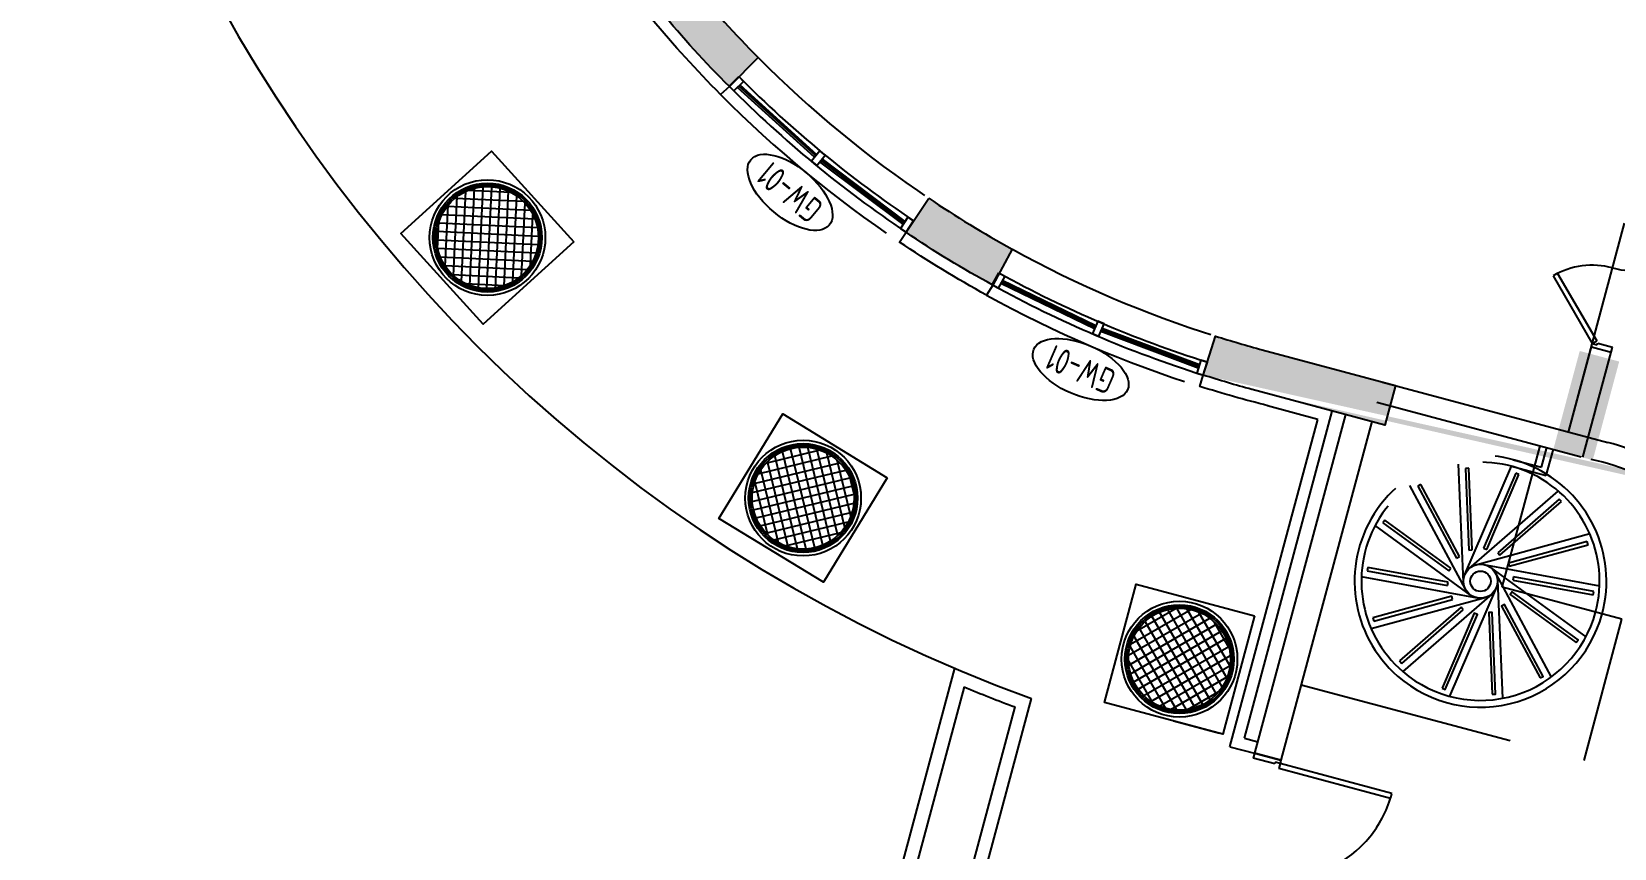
# Model space of a CAD drawing. Header units: inches. Extents: x 6322 to 85903, y -36042 to 7673.
# Drawn here: x 65813.7 to 66278.6, y 2204.1 to 2444.2 of the extents above; entities that cross this region are included whole.
import ezdxf
from ezdxf.enums import TextEntityAlignment as Align

# ---------------------------------------------------------------- set-up
doc = ezdxf.new("R2010")
doc.units = ezdxf.units.IN
doc.header["$LTSCALE"] = 10
doc.linetypes.add('Amconstr', pattern=[9999, 9999, 0])
doc.linetypes.add('HIDDEN', pattern=[9.524999999999995, 6.349999999999998, -3.174999999999998])
for name, color, linetype in [('06--LINE-1', 9, 'Continuous'), ('06--LINE-1 HID', 2, 'HIDDEN'), ('06--LINE-2', 2, 'Continuous'), ('08--WINREF', 7, 'Continuous'), ('08--WINREF-1', 1, 'Continuous'), ('E--CONCRETE-1', 6, 'Continuous'), ('E--CONCRETE-SHADE', 253, 'Continuous'), ('F--BLOCKWALL-3', 4, 'Continuous'), ('H--CLADDING-1', 1, 'Continuous'), ('HATCH', 251, 'Continuous'), ('L--DOORS-1', 1, 'Continuous'), ('L--WINDOW-0', 8, 'Continuous'), ('L--WINDOW-2', 2, 'Continuous'), ('M--HANDRAIL', 9, 'Continuous'), ('M--STAIR', 2, 'Continuous'), ('M--STAIR IDD', 1, 'HIDDEN'), ('M--TILING-1', 8, 'Continuous'), ('N--FIXTURE-2', 2, 'Continuous'), ('WALL', 4, 'Continuous')]:
    doc.layers.add(name, color=color, linetype=linetype)
doc.styles.add('ISO', font='isocp2.shx', dxfattribs={"width": 0.8})

# ---------------------------------------------------------------- blocks, each defined once
blk = doc.blocks.new('A$C3A546823')
at = {"layer": 'L--DOORS-1'}
for p, q in [((-6.608781404793262e-06, 34.00001030883868), (-6.608781404793262e-06, 42.00001030880958)), ((1.499993391218595, 42.00001030880958), (-6.608781404793262e-06, 42.00001030880958)), ((1.499993391218595, 35.50001030883868), (1.499993391218595, 42.00001030880958)), ((35.9999933912186, 42.00001030880958), (34.4999933912186, 42.00001030880958)), ((34.4999933912186, 35.50001030883868), (34.4999933912186, 42.00001030880958)), ((35.9999933912186, 34.00001030883868), (35.9999933912186, 42.00001030880958)), ((0.9999933912185952, 34.00001030883868), (-6.608781404793262e-06, 34.00001030883868)), ((0.9999933912185952, 34.00001030883868), (0.9999933912185952, 35.50001030883868)), ((1.499993391218595, 35.50001030883868), (0.9999933912185952, 35.50001030883868)), ((34.9999933912186, 35.50001030883868), (34.4999933912186, 35.50001030883868)), ((34.9999933912186, 34.00001030883868), (34.9999933912186, 35.50001030883868)), ((35.9999933912186, 34.00001030883868), (34.9999933912186, 34.00001030883868))]:
    blk.add_line(p, q, dxfattribs=at)
for points in [[(34.9999933912186, 1.030883868224919e-05), (34.9999933912186, 34.00001030883868), (33.4999933912186, 34.00001030883868)], [(33.4999933912186, 0.03311466026934795), (33.4999933912186, 34.00001030883868)]]:
    blk.add_lwpolyline(points, dxfattribs=at)
at = {"layer": 'L--DOORS-1', "color": 8, "linetype": 'HIDDEN'}
blk.add_arc((34.9999933912186, 34.00001030883868), 34, 180, 270, dxfattribs=at)
blk = doc.blocks.new('DD48 S')
for p, q in [((0, 0), (1, 0)), ((0, 0), (0, -6)), ((1, 0), (1.000000000000025, -1.5)), ((47, 0), (47, -1.5)), ((47, 0), (48, 0)), ((48, 0), (48, -6)), ((1.000000000000025, -1.5), (1.5, -1.5)), ((1.500000000000025, -1.5), (1.5, -6)), ((46.5, -1.5), (46.5, -6)), ((46.5, -1.5), (47, -1.5)), ((0, -6), (1.500000000000025, -6)), ((46.50000000000003, -6), (48, -6))]:
    blk.add_line(p, q)
for points in [[(17.2634559672906, 16.26345596729059), (1, 0), (2.06066017177982, -1.06066017177982)], [(18.28949253889732, 15.16817219533764), (2.06066017177982, -1.06066017177982)], [(30.73654403270941, -16.26345596729059), (47, 0), (48.06066017177982, -1.060660171779821)], [(31.83182780466236, -17.28949253889731), (48.06066017177982, -1.060660171779821)]]:
    blk.add_lwpolyline(points)
at = {"color": 8, "linetype": 'HIDDEN'}
for centre, start, end in [((1, 0), 0, 44.99999999999999), ((47, 0), 180, 228.7393352315226)]:
    blk.add_arc(centre, 23, start, end, dxfattribs=at)
blk = doc.blocks.new('COL30')
at = {"layer": 'E--CONCRETE-SHADE'}
h = blk.add_hatch(dxfattribs=at)
h.set_pattern_fill('ANSI37', color=256, scale=20)
h.set_pattern_definition([(45, (0, 0), (-1.767766952966368, 1.767766952966368), []), (135, (0, 0), (-1.767766952966368, -1.767766952966368), [])])
edge = h.paths.add_edge_path()
edge.add_arc((-9e-16, 0), 15, 0, 360)
at = {"layer": '06--LINE-1', "linetype": 'ByBlock'}
for radius in [17, 16, 15.5]:
    blk.add_circle((0, 0), radius, dxfattribs=at)
at = {"layer": '06--LINE-2'}
blk.add_lwpolyline([(-18, 18), (18, 18), (18, -18), (-18, -18)], close=True, dxfattribs=at)
at = {"layer": 'E--CONCRETE-1'}
blk.add_circle((0, 0), 15, dxfattribs=at)
blk = doc.blocks.new('CUR-WALL')
at = {"layer": '08--WINREF-1'}
blk.add_ellipse((0, 0), major_axis=(499.9999899999512, 0), ratio=0.5000000000000001, dxfattribs=at)
at = {"layer": '08--WINREF', "style": 'ISO', "width": 0.8}
blk.add_attdef('CUR-WALL', text='', height=249.9999949999756, dxfattribs=at).set_placement((0, -1.81899e-11), align=Align.MIDDLE)
blk = doc.blocks.new('A$C2b783d29')
at = {"layer": 'HATCH'}
h = blk.add_hatch(dxfattribs=at)
h.set_pattern_fill('ANSI31', color=256)
h.set_pattern_definition([(45, (-635246.3664659212, 172387.9338582636), (-0.0883883476483184, 0.0883883476483185), [])])
h.paths.add_polyline_path([(246.4999999987194, 1665.179221980623), (246.4999999987194, 1695.179221980623), (258.4999999987194, 1695.179221980623), (258.4999999987194, 1665.179221980623)])
h.paths.add_polyline_path([(246.4999999987194, 1459.679233626521), (246.4999999987194, 1489.679233626521), (258.4999999987194, 1489.679233626521), (258.4999999987194, 1459.679233626521)])
h.paths.add_polyline_path([(246.4999999982538, 1330.84588837545), (246.4999999982538, 1360.84588837545), (258.4999999982538, 1360.84588837545), (258.4999999982538, 1330.84588837545)])
h.paths.add_polyline_path([(246.4999999982538, 719.5125551765959), (246.4999999982538, 749.5125551765959), (258.4999999982538, 749.5125551765959), (258.4999999982538, 719.5125551765959)])
h.paths.add_polyline_path([(246.499999998603, 385.1792219791096), (246.499999998603, 415.1792219791096), (258.499999998603, 415.1792219791096), (258.499999998603, 385.1792219791096)])
edge = h.paths.add_edge_path()
edge.add_arc((693.9840206651716, 1040.179221983621), 1194.0000002085, 359.4241533257825, 360.0000000001298)
edge.add_arc((693.9840252458816, 1040.179222000676), 1193.99999562779, 359.9999999993115, 360.5758466758764)
edge.add_line((1887.923717843252, 1052.179221986415), (1895.924119214644, 1052.179221986415))
edge.add_arc((693.9840163842309, 1040.179221960105), 1202.00000448944, 9.059135663846973e-10, 0.5720139556261188, ccw=False)
edge.add_arc((2988.069462871295, 1034.179221982718), 1092.101924100083, 179.6852158221479, 180.314784177852)
edge.add_line((1895.984020873671, 1028.179221986327), (1887.923717843485, 1028.179221986327))
edge = h.paths.add_edge_path()
edge.add_line((1869.026823618915, 1252.099989523325), (1876.899807221955, 1253.51989416359))
edge.add_arc((693.9840204960201, 1040.179221920465), 1202.000000382107, 9.574124062575777, 10.223481627713284, ccw=False)
edge.add_arc((693.9840260014171, 1040.179222818493), 1201.99999480403, 9.055294267303395, 9.57412406401329, ccw=False)
edge.add_line((1881.003387809731, 1229.359090143407), (1873.103092522244, 1228.099989523325))
edge.add_arc((693.9840182695771, 1040.179221548402), 1194.000002639578, 9.055294269088625, 9.638882286208437)
edge.add_arc((693.9840209453832, 1040.179221987637), 1193.999999928002, 9.638882286928089, 10.22348162836149)
h.paths.add_polyline_path([(546.5, 902.6791611286462), (564.5, 902.6791611286462), (564.5, 884.6791611286462), (546.5, 884.6791611286462)])
h.paths.add_polyline_path([(546.4999999951106, 743.5125547708303), (564.4999999951106, 743.5125547708303), (564.4999999951106, 725.5125547708303), (546.4999999951106, 725.5125547708303)])
h.paths.add_polyline_path([(546.4999999951106, 604.1792219799245), (564.4999999951106, 604.1792219799245), (564.4999999951106, 586.1792219798081), (546.4999999951106, 586.1792219798081)])
h.paths.add_polyline_path([(546.5, 1177.679221573402), (564.5, 1177.679221573402), (564.5, 1195.679221573519), (546.5, 1195.679221573519)])
h.paths.add_polyline_path([(546.4999999951106, 1336.84588837545), (564.4999999951106, 1336.84588837545), (564.4999999951106, 1354.845888375508), (546.4999999951106, 1354.845888375508)])
h.paths.add_polyline_path([(546.4999999951106, 1504.012555177731), (564.4999999951106, 1504.012555177731), (564.4999999951106, 1522.012555177731), (546.4999999951106, 1522.012555177731)])
h.paths.add_polyline_path([(246.4999999981374, 1169.67922157314), (246.4999999981374, 1181.67922157314), (302.4999546227045, 1181.67922157314), (302.4999546227045, 1169.67922157314)])
h.paths.add_polyline_path([(246.4999999981374, 898.6791611283261), (246.4999999981374, 910.6791611283261), (302.4999546227045, 910.6791611283261), (302.4999546227045, 898.6791611283261)])
h.paths.add_polyline_path([(2029.499999998137, 385.1792215720343), (2050.499999998137, 385.1792215720343), (2050.499999998137, 406.1792215720343), (2029.499999998137, 406.1792215720343)])
h.paths.add_polyline_path([(2029.499999998021, 1695.179221979924), (2050.499999998021, 1695.179221979924), (2050.499999998021, 1674.179221979924), (2029.499999998021, 1674.179221979924)])
h.paths.add_polyline_path([(1843.494646061794, 1695.179221979924), (1864.49464606191, 1695.179221979924), (1864.49464606191, 1674.179221979924), (1843.494646061794, 1674.179221979924)])
h.paths.add_polyline_path([(1574.497323030839, 1695.179221979924), (1595.497323030839, 1695.179221979924), (1595.497323030839, 1674.179221979924), (1574.497323030839, 1674.179221979924)])
h.paths.add_polyline_path([(1403.00002662302, 1695.179221979924), (1424.00002662302, 1695.179221979924), (1424.00002662302, 1674.179221979924), (1403.00002662302, 1674.179221979924)])
h.paths.add_polyline_path([(1235.000026623136, 1695.179221979924), (1256.000026623136, 1695.179221979924), (1256.000026623136, 1674.179221979924), (1235.000026623136, 1674.179221979924)])
h.paths.add_polyline_path([(1067.000026622904, 1695.179221979924), (1088.000026622904, 1695.179221979924), (1088.000026622904, 1674.179221979924), (1067.000026622904, 1674.179221979924)])
h.paths.add_polyline_path([(899.0000266229035, 1695.179221979924), (920.00002662302, 1695.179221979924), (920.00002662302, 1674.179221979924), (899.0000266229035, 1674.179221979924)])
h.paths.add_polyline_path([(731.00002662302, 1695.179221979924), (752.00002662302, 1695.179221979924), (752.00002662302, 1674.179221979924), (731.00002662302, 1674.179221979924)])
h.paths.add_polyline_path([(546.4999999981374, 1695.179221979924), (567.4999999981374, 1695.179221979924), (567.4999999981374, 1674.179221979924), (546.4999999981374, 1674.179221979924)])
h.paths.add_polyline_path([(1843.494646061794, 385.1792215720343), (1864.49464606191, 385.1792215720343), (1864.49464606191, 406.1792215720343), (1843.494646061794, 406.1792215720343)])
h.paths.add_polyline_path([(1574.497323030839, 385.1792215720343), (1595.497323030839, 385.1792215720343), (1595.497323030839, 406.1792215720343), (1574.497323030839, 406.1792215720343)])
h.paths.add_polyline_path([(1403.00002662302, 385.1792215720343), (1424.00002662302, 385.1792215720343), (1424.00002662302, 406.1792215720343), (1403.00002662302, 406.1792215720343)])
h.paths.add_polyline_path([(1235.000026623136, 385.1792215720343), (1256.000026623136, 385.1792215720343), (1256.000026623136, 406.1792215720343), (1235.000026623136, 406.1792215720343)])
h.paths.add_polyline_path([(1067.000026622904, 385.1792215720343), (1088.000026622904, 385.1792215720343), (1088.000026622904, 406.1792215720343), (1067.000026622904, 406.1792215720343)])
h.paths.add_polyline_path([(899.0000266229035, 385.1792215720343), (920.00002662302, 385.1792215720343), (920.00002662302, 406.1792215720343), (899.0000266229035, 406.1792215720343)])
h.paths.add_polyline_path([(731.00002662302, 385.1792215720343), (752.00002662302, 385.1792215720343), (752.00002662302, 406.1792215720343), (731.00002662302, 406.1792215720343)])
h.paths.add_polyline_path([(546.4999999981374, 385.1792215720343), (567.4999999981374, 385.1792215720343), (567.4999999981374, 406.1792215720343), (546.4999999981374, 406.1792215720343)])
h.paths.add_polyline_path([(246.4999999982538, 592.1792219790223), (246.4999999982538, 622.1792219791096), (258.4999999982538, 622.1792219791096), (258.4999999982538, 592.1792219790223)])
h.paths.add_polyline_path([(2032.499999998254, 535.3642474251101), (2032.499999998254, 553.3642474251101), (2050.499999998254, 553.3642474251101), (2050.499999998254, 535.3642474251101)])
h.paths.add_polyline_path([(2032.499999998137, 682.5492728711397), (2032.499999998137, 700.5492728711397), (2050.499999998137, 700.5492728711397), (2050.499999998137, 682.5492728711397)])
h.paths.add_polyline_path([(2032.499999998021, 892.6792219790223), (2032.499999998021, 910.6792219790223), (2050.499999998021, 910.6792219790223), (2050.499999998021, 892.6792219790223)])
h.paths.add_polyline_path([(2032.499999998021, 1169.67922157314), (2032.499999998021, 1187.67922157314), (2050.499999998021, 1187.67922157314), (2050.499999998021, 1169.67922157314)])
h.paths.add_polyline_path([(2032.499999998021, 1336.84588837545), (2032.499999998021, 1354.84588837545), (2050.499999998021, 1354.84588837545), (2050.499999998021, 1336.84588837545)])
h.paths.add_polyline_path([(2032.499999998021, 1504.012555177498), (2032.499999998021, 1522.012555177498), (2050.499999998021, 1522.012555177498), (2050.499999998021, 1504.012555177498)])
h.paths.add_polyline_path([(2520.926173947402, 1572.718912378827), (2520.926173947402, 1560.718912378827), (2544.926173947402, 1560.718912378827), (2544.926173947402, 1572.718912378827)])
h.paths.add_polyline_path([(2341.4892921258, 1151.04927287114), (2341.4892921258, 1091.549272871023), (2307.499999998021, 1091.549272871023), (2307.499999998021, 1079.549272871023), (2353.489292125916, 1079.549272871023), (2353.489292125916, 1151.04927287114), (2353.489292125916, 1163.04927287114), (2341.4892921258, 1163.04927287114)])
h.paths.add_polyline_path([(2353.489292125916, 607.0492728710233), (2341.4892921258, 607.0492728710233), (2341.4892921258, 682.5492728711397), (2307.499999998021, 682.5492728711397), (2307.499999998021, 694.5492728710233), (2353.489292125916, 694.5492728710233)])
edge = h.paths.add_edge_path()
edge.add_arc((693.984020682401, 1040.179222056729), 1254.000000206436, 336.260876595509, 338.823384834376)
edge.add_line((1863.303053473588, 587.1792219791096), (1850.424680829747, 587.1792219791096))
edge.add_line((1850.424680829747, 587.1792219791096), (1834.021778993658, 547.3527717345278))
edge.add_line((1834.021778993658, 547.3527717345278), (1766.764690572396, 547.3527503783407))
edge.add_line((1766.764690572396, 547.3527503783407), (1766.764690572396, 535.3527503783407))
edge.add_line((1766.764690572396, 535.3527503783407), (1841.880468787858, 535.3527717345278))
edge = h.paths.add_edge_path()
edge.add_arc((693.9840205854271, 1040.179221859638), 1254.000000311948, 21.176615165802787, 23.739123404446786, ccw=False)
edge.add_line((1863.303053473588, 1493.179221979022), (1850.424680829979, 1493.179221979022))
edge.add_line((1850.424680829979, 1493.179221979022), (1834.021778993658, 1533.0056722234))
edge.add_line((1834.021778993658, 1533.0056722234), (1766.764690572396, 1533.005693579616))
edge.add_line((1766.764690572396, 1533.005693579616), (1766.764690572396, 1545.005693579616))
edge.add_line((1766.764690572396, 1545.005693579616), (1841.880468787858, 1545.0056722234))
h.paths.add_polyline_path([(2543.397323029349, 1151.049272869539), (2543.397323029349, 1163.049272869539), (2507.397323029232, 1163.049272869539), (2507.397323029232, 1151.049272869539)])
h.paths.add_polyline_path([(2543.397323029349, 607.049272869539), (2543.397323029349, 619.049272869539), (2507.397323029232, 619.049272869539), (2507.397323029232, 607.049272869539)])
h.paths.add_polyline_path([(2438.926173949963, 1540.718912378652), (2450.926173949963, 1540.718912378652), (2450.926173949963, 1576.71891237871), (2438.926173949963, 1576.71891237871)])
h.paths.add_polyline_path([(2543.397323029349, 1429.956452137034), (2543.397323029349, 1441.956452137034), (2507.397323029232, 1441.956452137034), (2507.397323029232, 1429.956452137034)])
h.paths.add_polyline_path([(2434.499848028994, 781.9046054607024), (2434.499408695148, 790.0121111896296), (2464.499408695148, 790.067368304939), (2464.499860846205, 781.9905690079322)])
h.paths.add_polyline_path([(1775.926173947984, 1846.179221979022), (1775.926173947984, 1834.179221979022), (1805.926173947984, 1834.179221979022), (1805.926173947984, 1846.179221979022)], flags=17)
h.paths.add_polyline_path([(2420.926173949032, 1846.179221979022), (2420.926173949032, 1834.179221979022), (2450.926173949149, 1834.179221979022), (2450.926173949149, 1846.179221979022)])
h.paths.add_polyline_path([(1141.499999999418, 1877.818912379036), (1153.499999999418, 1877.818912379036), (1153.499999999418, 1907.818912379036), (1141.499999999418, 1907.818912379036)])
h.paths.add_polyline_path([(1554.339675638126, 1877.818912379094), (1566.339675638126, 1877.818912379094), (1566.339675638126, 1907.818912379094), (1554.339675638126, 1907.818912379094)])
h.paths.add_polyline_path([(470.4999999973224, 385.1792219791096), (470.4999999973224, 397.1792219791096), (440.4999999973224, 397.1792219791096), (440.4999999973224, 385.1792219791096)])
h.paths.add_polyline_path([(462.4898635274731, 574.179221979226), (474.4898635274731, 574.179221979226), (474.4898635274731, 604.179221979226), (462.4898635274731, 604.179221979226)])
h.paths.add_polyline_path([(2635.397323029581, 1241.502862504043), (2647.397323029581, 1241.502862504043), (2647.397323029581, 1271.502862504043), (2635.397323029581, 1271.502862504043)])
h.paths.add_polyline_path([(2635.397323029814, 1417.956452136714), (2647.397323029814, 1417.956452136714), (2647.397323029814, 1447.956452136714), (2635.397323029814, 1447.956452136714)])
h.paths.add_polyline_path([(2647.397323029581, 1560.718912379525), (2647.397323029581, 1572.718912379525), (2609.397323029581, 1572.718912379525), (2609.397323029581, 1560.718912379525)])
h.paths.add_polyline_path([(2438.926173949963, 1683.179221979604), (2450.926173949963, 1683.179221979604), (2450.926173949963, 1713.179221979604), (2438.926173949963, 1713.179221979604)])
h.paths.add_polyline_path([(2438.926173949963, 1429.956452136015), (2450.926173949963, 1429.956452136015), (2450.926173949963, 1459.956452136015), (2438.926173949963, 1459.956452136015)])
h.paths.add_polyline_path([(2308.49999999709, 1429.956452136714), (2320.49999999709, 1429.956452136714), (2320.49999999709, 1459.956452136714), (2308.49999999709, 1459.956452136714)])
h.paths.add_polyline_path([(2170.500052776188, 1079.549272870907), (2182.500052776071, 1079.549272870907), (2182.500052776071, 1109.549272870907), (2170.500052776188, 1109.549272870907)])
h.paths.add_polyline_path([(2170.50005277642, 1429.956452138402), (2182.50005277642, 1429.956452138402), (2182.50005277642, 1459.956452138402), (2170.50005277642, 1459.956452138402)])
h.paths.add_polyline_path([(2170.50005277642, 1564.718912379292), (2182.50005277642, 1564.718912379292), (2182.50005277642, 1594.718912379292), (2170.50005277642, 1594.718912379292)])
h.paths.add_polyline_path([(2308.500050353585, 1665.179199620121), (2320.500050353585, 1665.179199620121), (2320.500050353585, 1695.179199620121), (2308.500050353585, 1695.179199620121)])
h.paths.add_polyline_path([(750.5000266229035, 1143.679220355232), (732.5000266229035, 1143.679220355232), (732.5000266229035, 1125.679220355116), (750.5000266229035, 1125.679220355116)])
h.paths.add_polyline_path([(900.5000266229035, 1143.679220355232), (918.5000266229035, 1143.679220355232), (918.5000266229035, 1125.679220355116), (900.5000266229035, 1125.679220355116)])
h.paths.add_polyline_path([(750.5000266229035, 936.6792227913393), (732.5000266229035, 936.6792227913393), (732.5000266229035, 954.6792227912229), (750.5000266229035, 954.6792227912229)])
h.paths.add_polyline_path([(900.5000266229035, 936.6792227913393), (918.5000266229035, 936.6792227913393), (918.5000266229035, 954.6792227912229), (900.5000266229035, 954.6792227912229)])
h.paths.add_polyline_path([(1068.500026622904, 936.6792227913393), (1086.500026622904, 936.6792227913393), (1086.500026622904, 954.6792227912229), (1068.500026622904, 954.6792227912229)])
h.paths.add_polyline_path([(1068.500026622904, 1143.679219543206), (1086.500026622904, 1143.679219543206), (1086.500026622904, 1125.679219543206), (1068.500026622904, 1125.679219543206)])
h.paths.add_polyline_path([(2434.49986061349, 988.1065176783304), (2434.499408695148, 980.089105229621), (2464.499408695148, 980.089105229621), (2464.49986061349, 988.1065176783304)])
h.paths.add_polyline_path([(2170.50005277642, 1665.179221979022), (2182.50005277642, 1665.179221979022), (2182.50005277642, 1695.179221979022), (2170.50005277642, 1695.179221979022)])
h.paths.add_polyline_path([(1342.089675640455, 1907.818912379094), (1342.089675640455, 1895.818912379094), (1372.089675640455, 1895.818912379094), (1372.089675640455, 1907.818912379094)])
h.paths.add_polyline_path([(2251.426173948101, 1837.179221979226), (2251.426173947984, 1878.179221979226), (2218.426173948101, 1878.179221979226), (2218.426173948101, 1894.258092085249), (2210.426173948101, 1894.258092085249), (2210.426173948101, 1870.17922197911), (2243.426173948101, 1870.179221979226), (2243.426173948101, 1837.179221979226)])
h.paths.add_polyline_path([(1969.426173947868, 1837.179221979226), (1969.426173947984, 1878.179221979226), (2002.426173947868, 1878.179221979226), (2002.426173947868, 1894.258092085249), (2010.426173947868, 1894.258092085249), (2010.426173947868, 1870.17922197911), (1977.426173947868, 1870.179221979226), (1977.426173947868, 1837.179221979226)])
h.paths.add_polyline_path([(1921.695734319743, 1227.920469467936), (1933.835759509006, 1227.920469467936), (1938.039412188693, 1197.920469467936), (1925.940817522933, 1197.920469467936)])
h.paths.add_polyline_path([(1926.893022903707, 890.1812462819216), (1938.980406396789, 890.1792218647315), (1934.998122327845, 860.1792220005009), (1922.871060486417, 860.1774334555084)])
edge = h.paths.add_edge_path()
edge.add_line((1788.356315467157, 2046.382997270528), (1799.711668638047, 2042.503310904809))
edge.add_arc((2110.5, 1936.318920675869), 328.4273308344466, 161.1366803753609, 166.1360468971127)
edge.add_line((1791.640602744999, 2015.015784788848), (1779.955221175915, 2017.742368098465))
edge.add_arc((2050.531689129653, 1953.927205484797), 277.9999999815278, 160.5748704818734, 166.7293645671791, ccw=False)
edge = h.paths.add_edge_path()
edge.add_arc((2057.921654181904, 1970.108971779468), 277.9999999815694, 144.2112341186329, 150.3657282039378, ccw=False)
edge.add_line((1832.414031911525, 2132.682992729038), (1842.216379532474, 2125.76128823866))
edge.add_arc((2110.500000000815, 1936.318920674123), 328.427330835998, 144.7730440116497, 149.7724105334045)
edge.add_line((1826.728117504506, 2101.661082098726), (1816.284243282164, 2107.56937205352))
edge = h.paths.add_edge_path()
edge.add_line((1884.80514252733, 2174.911340818013), (1876.44887622958, 2183.522682903626))
edge.add_arc((2069.571204116102, 1983.553269089723), 277.9999999809889, 127.8475977550209, 134.0020918403254, ccw=False)
edge.add_line((1899.000619649538, 2203.074738892028), (1906.455833812943, 2193.671771609719))
edge.add_arc((2110.499999999185, 1936.318920674035), 328.4273308349401, 128.4094076479508, 133.4087741697061)
edge = h.paths.add_edge_path()
edge.add_arc((2084.536561678513, 1993.170920403121), 277.9999999816663, 111.48396139097551, 117.63845547628, ccw=False)
edge.add_line((1982.721629348001, 2251.855515121017), (1987.225732940249, 2240.733057534526))
edge.add_arc((2110.499999998952, 1936.318920671794), 328.4273308370397, 112.0457712842633, 117.0451378060177)
edge.add_line((1961.166622643359, 2228.83226062113), (1955.574939268408, 2239.449015115504))
edge = h.paths.add_edge_path()
edge.add_line((2076.794482709258, 2275.073393036524), (2077.98258004419, 2263.132520511717))
edge.add_arc((2110.499999999302, 1936.318920673511), 328.4273308355199, 95.68213492097289, 100.6815014427277)
edge.add_line((2049.62620487297, 2259.055489265709), (2047.252109353198, 2270.817549860047))
edge.add_arc((2101.605322604068, 1998.18276081307), 277.9999999809068, 95.12032502735423, 101.27481911266051, ccw=False)
edge = h.paths.add_edge_path()
edge.add_arc((2110.499999997206, 1936.318920672027), 328.427330836987, 79.31849855715495, 84.31786507890978)
edge.add_line((2143.017419953248, 2263.132520511601), (2144.053247388103, 2275.086995008023))
edge.add_arc((2119.394677394303, 1998.182760812517), 277.9999999811853, 78.75668866387929, 84.91118274918409, ccw=False)
edge.add_line((2173.597956626909, 2270.847398251935), (2171.373795124353, 2259.055489265505))
edge = h.paths.add_edge_path()
edge.add_arc((2110.499999995925, 1936.318920672551), 328.4273308368816, 62.95486219351201, 67.95422871526513)
edge.add_line((2233.77426705719, 2240.733057534118), (2238.136100868462, 2251.911465504934))
edge.add_arc((2136.463438319974, 1993.170920402335), 277.9999999814545, 62.39305230027759, 68.54754638558347, ccw=False)
edge.add_line((2265.28960935655, 2239.51989573153), (2259.833377353963, 2228.832260620518))
edge = h.paths.add_edge_path()
edge.add_line((2314.54416618438, 2193.671771609021), (2321.878636537469, 2203.168504921021))
edge.add_arc((2151.428795883199, 1983.553269088268), 277.9999999800163, 46.02941593643777, 52.18391002174292, ccw=False)
edge.add_line((2344.441128504928, 2183.628853417817), (2336.19485746976, 2174.911340816994))
edge.add_arc((2110.499999994296, 1936.318920673104), 328.4273308374148, 46.59122582980778, 51.59059235156198)
edge = h.paths.add_edge_path()
edge.add_arc((2110.499999994994, 1936.318920675694), 328.4273308354552, 30.22758946611011, 35.22695598786399)
edge.add_line((2378.783620464383, 2125.761288237612), (2388.49653219094, 2132.806978037202))
edge.add_arc((2163.078345817397, 1970.108971776033), 277.9999999807497, 29.66577957312211, 35.820273658426686, ccw=False)
edge.add_line((2404.640128723579, 2107.702231162315), (2394.271882492118, 2101.66108209762))
edge = h.paths.add_edge_path()
edge.add_arc((2110.499999994994, 1936.318920676014), 328.4273308354541, 13.86395310258246, 18.86331962433756)
edge.add_line((2421.288331358461, 2042.503310903645), (2432.592802115483, 2046.527157305478))
edge.add_arc((2170.468310867785, 1953.927205484186), 277.9999999805216, 13.302143209110227, 19.456637294411223, ccw=False)
edge.add_line((2441.009645031183, 2017.891152346914), (2429.359397251392, 2015.015784787538))
edge = h.paths.add_edge_path()
edge.add_arc((2674.911375394673, 886.0227188216231), 277.0265544061267, 86.93766632979076, 90.00290636797355)
edge.add_line((2674.897323031444, 1163.049272871343), (2635.397323031793, 1163.049272871343))
edge.add_line((2635.397323031793, 1163.049272871343), (2635.397323031793, 1151.049272871343))
edge.add_line((2635.397323031793, 1151.049272871343), (2674.897323031444, 1151.049272871373))
edge.add_arc((2674.888213151018, 884.3652383896697), 266.6840346372988, 86.95136882119442, 89.99804278609668, ccw=False)
edge.add_line((2689.071416378138, 1150.671849416598), (2689.710788231459, 1162.653680982126))
edge = h.paths.add_edge_path()
edge.add_arc((2678.897323026787, 885.0492728583922), 266.0000000137575, 68.94549226814516, 75.05450773165674)
edge.add_line((2747.498724317062, 1142.050922168914), (2750.593741067103, 1153.644920197054))
edge.add_arc((2678.868212597794, 884.9595776585338), 278.0941652197028, 68.94653406845867, 75.0534325719367, ccw=False)
edge.add_line((2778.770474094315, 1144.489735592244), (2774.459402825218, 1133.290866697818))
edge = h.paths.add_edge_path()
edge.add_arc((2678.897323024343, 885.0492728601675), 266.0000000132644, 50.94549226841156, 57.05450773192749)
edge.add_line((2823.559009966557, 1108.273367299116), (2830.085288238013, 1118.343501900003))
edge.add_arc((2678.841920019593, 884.972963275417), 278.0941652174346, 50.94653406837563, 57.053432571851374, ccw=False)
edge.add_line((2854.053846161813, 1100.929314572422), (2846.493132933159, 1091.610751621425))
edge = h.paths.add_edge_path()
edge.add_arc((2678.897323020967, 885.0492728622339), 266.0000000138982, 32.94549226851423, 39.05450773202612)
edge.add_line((2885.458801781409, 1052.645082773146), (2894.777503986144, 1060.205619009328))
edge.add_arc((2678.821050675004, 884.9938186060172), 278.0941652162025, 32.94653406833811, 39.05343257181562, ccw=False)
edge.add_line((2912.191677358234, 1036.237050946424), (2902.12141745945, 1029.710959806544))
edge = h.paths.add_edge_path()
edge.add_line((2927.13891685789, 980.6113526653207), (2938.337863496621, 984.9222125727101))
edge.add_arc((2678.807647397043, 885.020102185721), 278.0941652183084, 14.946534068106928, 21.053432571581595, ccw=False)
edge.add_line((2947.493031695718, 956.7454742150148), (2935.898972328985, 953.6506741571357))
edge.add_arc((2678.897323018173, 885.049272866192), 266.0000000142084, 14.94549226844055, 21.05450773195158)
edge = h.paths.add_edge_path()
edge.add_arc((2678.803022197098, 885.0492411949963), 278.0941652185612, -3.0534659317452224, 3.0534325717304114, ccw=False)
edge.add_line((2956.502366652945, 870.2357737594284), (2944.519415129675, 870.875205375778))
edge.add_arc((2678.897323017009, 885.0492728714016), 266.0000000144363, 356.9454922682442, 363.0545077317558)
edge.add_line((2944.519415129675, 899.2233403670252), (2956.502375277923, 899.8625469423132))
edge = h.paths.add_edge_path()
edge.add_arc((2678.897323018988, 885.0492728755926), 266.0000000132496, 338.9454922682374, 345.0545077317508)
edge.add_line((2935.898972328985, 816.4478715856967), (2947.492970357067, 813.3528548358008))
edge.add_arc((2678.807627820061, 885.0783833053138), 278.0941652182932, 338.946534068341, 345.0534325718157, ccw=False)
edge.add_line((2938.337785752257, 785.1761218086467), (2927.13891685789, 789.487193077628))
edge = h.paths.add_edge_path()
edge.add_line((2902.12141745945, 740.3875859364052), (2912.191552060074, 733.8613076648326))
edge.add_arc((2678.821013435372, 885.1046758835728), 278.0941652177064, 320.9465340683357, 327.0534325718092, ccw=False)
edge.add_line((2894.777364732465, 709.8927497410332), (2885.458801781409, 717.4534629696282))
edge.add_arc((2678.89732301922, 885.0492728805693), 266.0000000152755, 320.945492268206, 327.0545077317219)
edge = h.paths.add_edge_path()
edge.add_arc((2678.841868764372, 885.1255452299374), 278.0941652188677, 302.9465340683901, 309.0534325718643, ccw=False)
edge.add_line((2830.085101106437, 651.7549185446114), (2823.559009966557, 661.8251784436579))
edge.add_arc((2678.897323023994, 885.0492728827812), 266.0000000135993, 302.9454922681152, 309.0545077316271)
edge.add_line((2846.493132933276, 678.4877941214072), (2854.053669169662, 669.1690919168177))
edge = h.paths.add_edge_path()
edge.add_arc((2678.897323027486, 885.0492728854297), 266.0000000146186, 284.9454922681639, 291.0545077316757)
edge.add_line((2774.459402825451, 636.8076790450141), (2778.770262732869, 625.608732406341))
edge.add_arc((2678.868152344599, 885.1389485064137), 278.0941652192448, 284.94653406834095, 291.0534325718158, ccw=False)
edge.add_line((2750.593524375116, 616.4535642071278), (2747.498724317178, 628.0476235739188))
edge = h.paths.add_edge_path()
edge.add_arc((-195.7169448952191, 1907.164142906287), 2634.764357639303, 0.5470250189687383, 0.945535292468233)
edge.add_line((2438.68864602386, 1950.642905776738), (2450.67722757638, 1951.166272150644))
edge.add_arc((34.28392878733575, 1909.675590813335), 2416.749480411861, 0.5368300495209155, 0.9837005209624863, ccw=False)
edge.add_line((2450.927330830484, 1932.318877495127), (2450.926173949963, 1895.818869198003))
edge.add_line((2450.926173949963, 1895.818869198003), (2438.926173949963, 1895.818869198003))
edge.add_line((2438.926173949963, 1895.818869198003), (2438.927330830367, 1932.318877495127))
edge = h.paths.add_edge_path()
edge.add_arc((2678.888213152881, 885.7333073531627), 266.6840346372696, 270.0019572135281, 273.0486311784303)
edge.add_line((2693.071416378138, 619.4266963261471), (2693.710788231692, 607.4448647606187))
edge.add_arc((2678.911375394673, 884.0758269211219), 277.0265544061267, 269.99709363202646, 273.0623336702092, ccw=False)
edge.add_line((2678.897323031444, 607.0492728714016), (2635.397323029349, 607.0492728714016))
edge.add_line((2635.397323029349, 607.0492728714016), (2635.397323029581, 619.0492728714016))
edge.add_line((2635.397323029581, 619.0492728714016), (2678.897323031444, 619.0492728714016))
edge = h.paths.add_edge_path()
edge.add_arc((1760.997323030722, 395.6792219791096), 12, 0, 360)
edge = h.paths.add_edge_path()
edge.add_arc((1628.997323030606, 395.6792219791096), 12, 0, 360)
edge = h.paths.add_edge_path()
edge.add_line((1819.753749781055, 642.3368945732072), (1827.296595536056, 639.6712843392161))
edge.add_arc((693.9840180578176, 1040.179222956067), 1202.000002980513, 340.5368042736986, 341.1424169650927)
edge.add_arc((693.984023291734, 1040.179221159342), 1201.999997446796, 341.1424169655024, 341.7791770305715)
edge.add_line((1835.713910347782, 664.3376869124186), (1828.115042531048, 666.8391280775832))
edge.add_arc((693.9840199728496, 1040.179222284845), 1194.000000951253, 341.0114388094749, 341.77917702907655, ccw=False)
edge.add_arc((1446.875577026862, 779.3556710211851), 397.2149687733019, 339.82343513874207, 341.25017340724287, ccw=False)
edge.add_line((1819.753749781055, 642.3368945732072), (1825.410884097102, 640.3376868978085))
edge.add_arc((2262.330106805661, 1929.45570735808), 492.3384324422885, 177.472618974644, 179.6667922857235, ccw=False)
edge.add_line((1770.470590530196, 1951.166264902364), (1782.46067735157, 1950.642832816287))
edge.add_arc((3132.483863413916, 1907.572496797424), 1350.710056507695, 178.1726893543062, 178.9502228873803)
edge.add_line((1782.000515991007, 1932.318912378629), (1781.998843117501, 1895.818912379094))
edge.add_line((1781.998843117501, 1895.818912379094), (1770.000010506716, 1895.818912379094))
edge.add_line((1770.000010506716, 1895.818912379094), (1770.000010506716, 1932.242482571019))
at = {"layer": '06--LINE-1 HID'}
blk.add_lwpolyline([(1782.072669166373, 1843.17922197911), (1969.499999998719, 1843.17922197911), (1969.499999998719, 1878.179221977742), (2002.499999998719, 1878.179221977742), (2002.499999998719, 1893.67922197911, -1), (2218.499999998719, 1893.67922197911), (2218.426173948101, 1878.179221977742), (2251.426173947984, 1878.179221977742), (2251.499999998603, 1843.17922197911), (2438.999999998719, 1843.17922197911)], format="xyb", dxfattribs=at)
blk.add_lwpolyline([(1689.999999998719, 1899.818912379094), (1689.999999998719, 1813.81891237924), (1732.970969139133, 1813.81891237924), (1732.970969139133, 1850.17922197911), (1775.999999998719, 1850.17922197911)], dxfattribs=at)
at = {"layer": 'E--CONCRETE-1'}
for points in [[(1842.290205581347, 2125.76128823834, 0.0218173122360192), (1826.801943553495, 2101.661082098406), (1816.358069331152, 2107.5693720532, -0.0268605034323009), (1832.487857960397, 2132.682992728718)], [(1799.785494686919, 2042.503310904547, 0.0218173122360192), (1791.714428793988, 2015.015784788528), (1780.029047224671, 2017.742368098203, -0.0268605034323009), (1788.430141516146, 2046.382997270237)]]:
    blk.add_lwpolyline(points, format="xyb", close=True, dxfattribs=at)
blk.add_lwpolyline([(1770.073826046777, 1936.318920676713, -0.0133590785174792), (1770.47059053008, 1951.166264902306), (1782.459006069927, 1950.64290577732, 0.0058722984364163), (1782.074342039763, 1936.318912378629), (1782.072669166373, 1895.818912379124), (1770.073836555704, 1895.818912379124), (1770.073836555704, 1936.242482571019)], format="xyb", dxfattribs=at)
blk.add_circle((1732.999999998719, 1856.81891237924), 3, dxfattribs=at)
at = {"layer": 'F--BLOCKWALL-3'}
for p, q in [((1770.073836555704, 1907.818912379094), (1666.999999999302, 1907.818912379094)), ((1666.999999999302, 1907.818912379094), (1666.999999999302, 1899.818912379124)), ((1770.073836555704, 1899.818912379094), (1666.999999999418, 1899.818912379094)), ((1775.999999998603, 1899.818912379094), (1775.999999998719, 1837.706947399507)), ((1782.072669166373, 1899.818912379094), (1782.072669166373, 1831.293292964663)), ((1782.072669166373, 1843.17922197911), (1807.999999998952, 1843.17922197911)), ((1807.999999998952, 1843.17922197911), (1807.999999998952, 1837.17922197911)), ((1775.999999998719, 1837.17922197911), (1807.999999998952, 1837.17922197911))]:
    blk.add_line(p, q, dxfattribs=at)
for radius, end in [(77.31110561570034, 2.484427664646728), (83.31110561570034, 0)]:
    blk.add_arc((1698.761563550681, 1831.293292964663), radius, 342.062983509232, end, dxfattribs=at)
at = {"layer": 'H--CLADDING-1'}
for p, q in [((1766.573836555472, 1915.318912379094), (1766.573836555472, 1930.564880850638)), ((1666.999999999302, 1915.318912379094), (1666.999999999302, 1907.818912379094)), ((1670.499999999302, 1911.818912379036), (1670.499999999302, 1907.818912379065))]:
    blk.add_line(p, q, dxfattribs=at)
for points in [[(1816.358069331152, 2107.5693720532), (1813.409440050367, 2109.464341028011, -0.0218173122290893), (1829.628664573887, 2134.70194701312), (1832.487857960397, 2132.682992728718)], [(1780.029047224671, 2017.742368098203), (1776.665983693674, 2018.729852648336, -0.0218173122290893), (1785.1179603989, 2047.514641856804), (1788.430141516146, 2046.382997270237)], [(1766.668240657425, 1930.564880850638, -0.0124721423293965), (1766.973754897946, 1951.318920676917), (1770.47059053008, 1951.166264902306)]]:
    blk.add_lwpolyline(points, format="xyb", dxfattribs=at)
for points in [[(1666.999999999302, 1915.318912379094), (1766.573836555472, 1915.318912379094)], [(1670.499999999302, 1911.818912379036), (1770.073836555704, 1911.818912379036)]]:
    blk.add_lwpolyline(points, dxfattribs=at)
at = {"layer": 'L--WINDOW-0'}
for p, q in [((1803.195926282322, 2077.793049640895), (1817.158037592191, 2104.965460195701)), ((1790.97287563351, 2047.627754395711), (1802.365096255438, 2075.973785650451)), ((1775.789022898185, 1985.463991748926), (1781.53021789575, 2015.469310070504)), ((1772.559637441766, 1953.076971602422), (1775.504393220996, 1983.484348864993))]:
    blk.add_line(p, q, dxfattribs=at)
at = {"layer": 'L--WINDOW-0', "linetype": 'HIDDEN'}
for radius, start, end in [(343.92733083246, 149.7724105301275, 161.1366803759751), (328.4256579588963, 149.7981693113103, 161.1366803759751), (343.92733083246, 166.1360468971273, 177.5003167390787), (328.4256579588963, 166.1618056717282, 177.5003167390787)]:
    blk.add_arc((2110.573826046893, 1936.318920676218), radius, start, end, dxfattribs=at)
at = {"layer": 'L--WINDOW-0'}
for radius, start, end in [(340.4256579588963, 149.7981693113103, 161.1109216013748), (336.4256579588963, 149.7981693113103, 161.1109216013748), (340.4256579588963, 166.1618056717282, 177.4745579653105), (336.4256579588963, 166.1618056717282, 177.4745579653105)]:
    blk.add_arc((2110.573826046893, 1936.318920676218), radius, start, end, dxfattribs=at)
at = {"layer": 'L--WINDOW-2'}
for p, q in [((1802.751200724393, 2078.021564800816), (1816.713312034612, 2105.193975355505)), ((1803.640651840135, 2077.564534481149), (1817.602763150004, 2104.736945035896)), ((1790.508941587177, 2047.814208681521), (1801.901162209339, 2076.160239936144)), ((1791.436809679726, 2047.441300110135), (1802.829030302004, 2075.787331364729)), ((1775.297931690118, 1985.557956770645), (1781.039126687567, 2015.563275092223)), ((1776.280114106368, 1985.37002672712), (1782.02130910405, 2015.375345048844)), ((1772.061965741683, 1953.125167854305), (1775.00672152068, 1983.53254511705)), ((1773.057309142081, 1953.028775350424), (1776.002064921311, 1983.43615261314))]:
    blk.add_line(p, q, dxfattribs=at)
for points in [[(1819.896265685908, 2105.684735506715), (1818.889393563033, 2103.956670540327), (1815.426681621349, 2105.974249851017), (1816.433553744457, 2107.702314817434)], [(1804.136220403016, 2075.164940353512), (1804.967050429666, 2076.984204344044), (1801.424802134978, 2078.60189493795), (1800.593972108443, 2076.782630947302)], [(1792.222363053821, 2045.087341382314), (1792.868986402056, 2046.979926451808), (1789.076764864614, 2048.275582339731), (1788.430141516146, 2046.382997270237)], [(1783.954885239364, 2016.930897679616), (1783.475650673499, 2014.989162828831), (1779.584785118233, 2015.949457312236), (1780.064019683981, 2017.891192163137)], [(1777.431652449304, 1983.207250820444), (1777.716282126494, 1985.186893704231), (1773.861763669993, 1985.741089793533), (1773.57713399257, 1983.761446909746)], [(1774.474228895968, 1950.991484451602), (1774.561456624418, 1952.989581376925), (1770.55781825888, 1953.164361827832), (1770.47059053008, 1951.166264902306)]]:
    blk.add_lwpolyline(points, close=True, dxfattribs=at)
at = {"layer": 'M--HANDRAIL'}
for radius, start, end in [(37, 153.8389377561576, 269.955044704127), (35, 154.2857142868672, 269.9524758317899)]:
    blk.add_arc((1732.999999998719, 1856.81891237924), radius, start, end, dxfattribs=at)
at = {"layer": 'M--STAIR'}
for p, q in [((1669.999999999302, 1933.318912379531), (1669.999999999302, 1919.318912376009)), ((1732.285714284633, 1851.870195786149), (1697.999999998719, 1856.81891237924)), ((1734.503618466668, 1852.050355836225), (1701.466089622234, 1841.632981510134)), ((1736.423712570453, 1853.174986992119), (1711.177856933908, 1829.454810492753)), ((1737.665698410594, 1855.021342260821), (1725.211767310277, 1822.696435452817))]:
    blk.add_line(p, q, dxfattribs=at)
blk.add_circle((1732.999999998719, 1856.81891237924), 5, dxfattribs=at)
for radius, start, end in [(446.5707054243357, 0.009160844521182985, 174.9805317235686), (450.5707054243357, 172.4665123908623, 174.5144264959799)]:
    blk.add_arc((2110.429300358286, 1936.246552258031), radius, start, end, dxfattribs=at)
at = {"layer": 'M--STAIR IDD'}
for p, q in [((1728.016414538608, 1856.414096421126), (1725.211767310277, 1890.941389305517)), ((1728.334301587078, 1858.616482497513), (1740.788232687162, 1890.941389305517)), ((1728.68558770977, 1854.291889109998), (1711.177856933908, 1884.183014265524)), ((1729.576287426869, 1860.462837766216), (1754.822143063881, 1884.18301426564)), ((1730.209283148171, 1852.670189749304), (1701.466089622234, 1872.004843248316)), ((1731.496381530771, 1861.587468922109), (1764.533910375438, 1872.004843248316)), ((1733.714285713038, 1861.767628972244), (1767.999999998719, 1856.81891237924)), ((1735.790716849384, 1860.967635009118), (1764.533910375438, 1841.632981510134)), ((1737.314412287553, 1859.345935648336), (1754.822143063881, 1829.454810492811)), ((1737.983585459064, 1857.223728337238), (1740.788232687162, 1822.696435452817)), ((1767.999999998719, 1856.81891237924), (1767.999999998719, 1846.17922197911)), ((1767.999999998719, 1856.81891237924), (1767.999999998719, 1846.17922197911)), ((1769.999999998719, 1856.81891237924), (1769.999999998719, 1848.17922197911)), ((1769.999999998719, 1856.81891237924), (1769.999999998719, 1848.17922197911)), ((1767.999999998719, 1846.17922197911), (1775.999999998719, 1846.17922197911)), ((1769.999999998719, 1848.17922197911), (1775.999999998719, 1848.17922197911))]:
    blk.add_line(p, q, dxfattribs=at)
for points in [[(1728.308831134927, 1889.868105911009), (1727.312114042928, 1889.78714271955), (1729.255230641458, 1865.865932509914), (1730.251947733574, 1865.94689570152)], [(1743.112910562893, 1888.630628748127), (1742.179770880495, 1888.9901427718), (1733.551434312481, 1866.594790395116), (1734.484573994763, 1866.235276371532)], [(1714.433895234019, 1884.559784973215), (1713.571012776112, 1884.054380319605), (1725.700724468101, 1863.345201333315), (1726.563606925774, 1863.850605987129)], [(1755.914004026796, 1881.092451013217), (1755.229261512402, 1881.821236090705), (1737.738419654779, 1865.387415746023), (1738.423162169056, 1864.65863066871)], [(1704.236204080051, 1873.75704399863), (1703.678060709732, 1872.927299472736), (1723.591929333284, 1859.53185858982), (1724.150072703487, 1860.361603115714)], [(1764.176697971066, 1868.746601256425), (1763.875974277616, 1869.700312564994), (1740.986902871402, 1862.482943919313), (1741.287626564968, 1861.529232610832)], [(1766.264464524924, 1854.038326434034), (1766.407321667997, 1855.028069752618), (1742.653482021065, 1858.456641181343), (1742.510624878109, 1857.466897862818)], [(1761.763795917621, 1839.880780759733), (1762.321939287707, 1840.710525285627), (1742.408070664038, 1854.10596616863), (1741.849927293952, 1853.276221642736)], [(1737.691168862395, 1823.769718847441), (1738.68788595451, 1823.850682038843), (1736.744769356097, 1847.771892248536), (1735.748052263982, 1847.690929056815)], [(1751.566104763653, 1829.078039785236), (1752.428987221327, 1829.583444438904), (1740.299275529338, 1850.292623425019), (1739.436393071781, 1849.787218771206)]]:
    blk.add_lwpolyline(points, close=True, dxfattribs=at)
for radius, start, end in [(37, 269.955044704127, 153.8389377561576), (35, 269.9524758317899, 154.2857142868672)]:
    blk.add_arc((1732.999999998719, 1856.81891237924), radius, start, end, dxfattribs=at)
at = {"layer": 'M--TILING-1'}
for points in [[(1699.735535472631, 1859.5994983243), (1699.592678329675, 1858.609755005833), (1723.346517976373, 1855.18118357705), (1723.489375118981, 1856.170926895633)], [(1701.823302026489, 1844.891223501909), (1702.124025719822, 1843.937512193341), (1725.013097126153, 1851.154880839022), (1724.71237343247, 1852.108592147502)], [(1710.08599597076, 1832.545373745117), (1710.77073848492, 1831.816588667745), (1728.261580342776, 1848.250409012311), (1727.576837828499, 1848.979194089625)], [(1722.887089434662, 1825.007196010236), (1723.820229116944, 1824.647681986535), (1732.448565684957, 1847.043034363218), (1731.515426002792, 1847.402548386919)]]:
    blk.add_lwpolyline(points, close=True, dxfattribs=at)
at = {"layer": 'N--FIXTURE-2'}
for points in [[(1518.339675638592, 1999.318912379094), (1668.335110923508, 1999.318912379094)], [(1663.747739449027, 1995.318912379094), (1522.339675638592, 1995.318912379094), (1522.339675638592, 1979.318912379094), (1661.92207368277, 1979.318912379094)], [(1518.339675638592, 1975.318912379094), (1665.571181833162, 1975.318912379094)]]:
    blk.add_lwpolyline(points, dxfattribs=at)
for p, rotation in [((1755.070382378181, 2164.739657753904), 147.272727272727), ((1705.11421864701, 2055.350917644537), 163.6363636363634), ((1687.999999999185, 1936.31891237924), 179.9999999999997)]:
    blk.add_blockref('COL30', p, dxfattribs=dict(rotation=rotation))
at = {"layer": '08--WINREF-1', "xscale": 0.03, "yscale": 0.03, "zscale": 0.03}
for p, rotation in [((1790.916209048242, 2082.318765205448), 65.18167897058844), ((1762.728686265298, 1986.367586765118), 81.54531533423142)]:
    blk.add_blockref('CUR-WALL', p, dxfattribs=dict(at, rotation=rotation)).add_auto_attribs({'CUR-WALL': 'GW-01'})
at = {"layer": 'F--BLOCKWALL-3'}
blk.add_blockref('A$C3A546823', (1631.000006608083, 1865.818902070285), dxfattribs=at)
at = {"layer": 'L--DOORS-1', "ltscale": 3}
blk.add_blockref('DD48 S', (1807.999999998719, 1843.17922197911), dxfattribs=at)

msp = doc.modelspace()

# ---------------------------------------------------------------- block references
at = {"layer": 'WALL', "linetype": 'Amconstr', "lineweight": 25, "rotation": 75.00000000000001}
msp.add_blockref('A$C2b783d29', (67584.30322703261, 128.0755041534179), dxfattribs=at)

doc.saveas('drawing.dxf')
